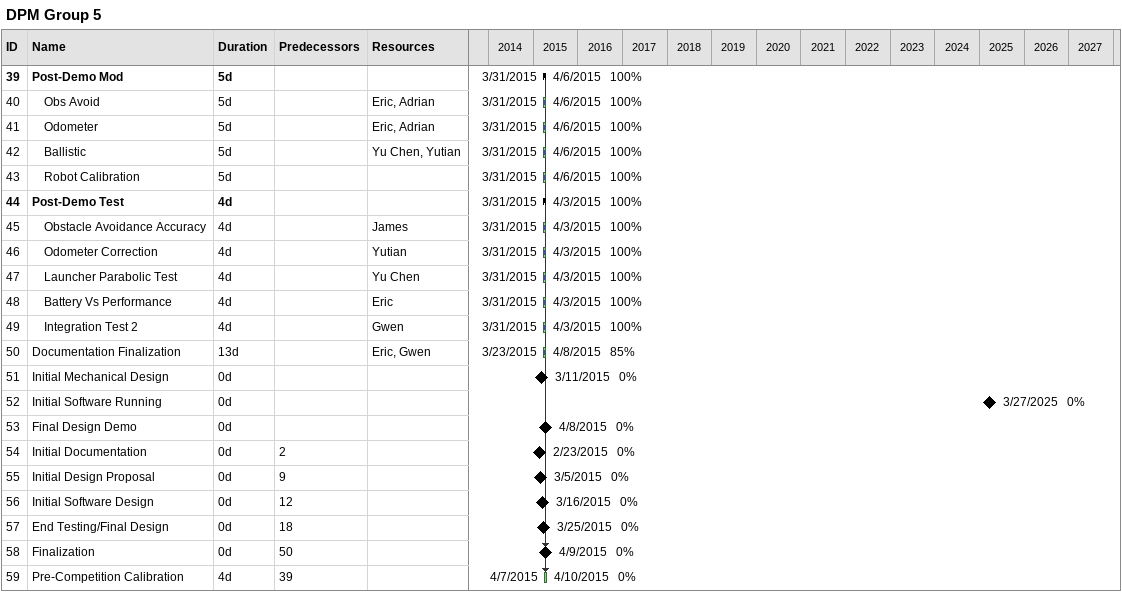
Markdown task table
DPM Group 5

| ID | Level | Task | Duration | Start | Finish | Predecessors | Resources | % complete |
|---|---|---|---|---|---|---|---|---|
| 39 | 1 | **Post-Demo Mod** | 5d | 2015-03-31 | 2015-04-06 |  |  | 100 |
| 40 | 2 | Obs Avoid | 5d | 2015-03-31 | 2015-04-06 |  | Eric, Adrian | 100 |
| 41 | 2 | Odometer | 5d | 2015-03-31 | 2015-04-06 |  | Eric, Adrian | 100 |
| 42 | 2 | Ballistic | 5d | 2015-03-31 | 2015-04-06 |  | Yu Chen, Yutian | 100 |
| 43 | 2 | Robot Calibration | 5d | 2015-03-31 | 2015-04-06 |  |  | 100 |
| 44 | 1 | **Post-Demo Test** | 4d | 2015-03-31 | 2015-04-03 |  |  | 100 |
| 45 | 2 | Obstacle Avoidance Accuracy | 4d | 2015-03-31 | 2015-04-03 |  | James | 100 |
| 46 | 2 | Odometer Correction | 4d | 2015-03-31 | 2015-04-03 |  | Yutian | 100 |
| 47 | 2 | Launcher Parabolic Test | 4d | 2015-03-31 | 2015-04-03 |  | Yu Chen | 100 |
| 48 | 2 | Battery Vs Performance | 4d | 2015-03-31 | 2015-04-03 |  | Eric | 100 |
| 49 | 2 | Integration Test 2 | 4d | 2015-03-31 | 2015-04-03 |  | Gwen | 100 |
| 50 | 1 | Documentation Finalization | 13d | 2015-03-23 | 2015-04-08 |  | Eric, Gwen | 85 |
| 51 | 1 | Initial Mechanical Design | 0d | 2015-03-11 | 2015-03-11 |  |  | 0 |
| 52 | 1 | Initial Software Running | 0d | 2025-03-27 | 2025-03-27 |  |  | 0 |
| 53 | 1 | Final Design Demo | 0d | 2015-04-08 | 2015-04-08 |  |  | 0 |
| 54 | 1 | Initial Documentation | 0d | 2015-02-23 | 2015-02-23 | 2 |  | 0 |
| 55 | 1 | Initial Design Proposal | 0d | 2015-03-05 | 2015-03-05 | 9 |  | 0 |
| 56 | 1 | Initial Software Design | 0d | 2015-03-16 | 2015-03-16 | 12 |  | 0 |
| 57 | 1 | End Testing/Final Design | 0d | 2015-03-25 | 2015-03-25 | 18 |  | 0 |
| 58 | 1 | Finalization | 0d | 2015-04-09 | 2015-04-09 | 50 |  | 0 |
| 59 | 1 | Pre-Competition Calibration | 4d | 2015-04-07 | 2015-04-10 | 39 |  | 0 |
